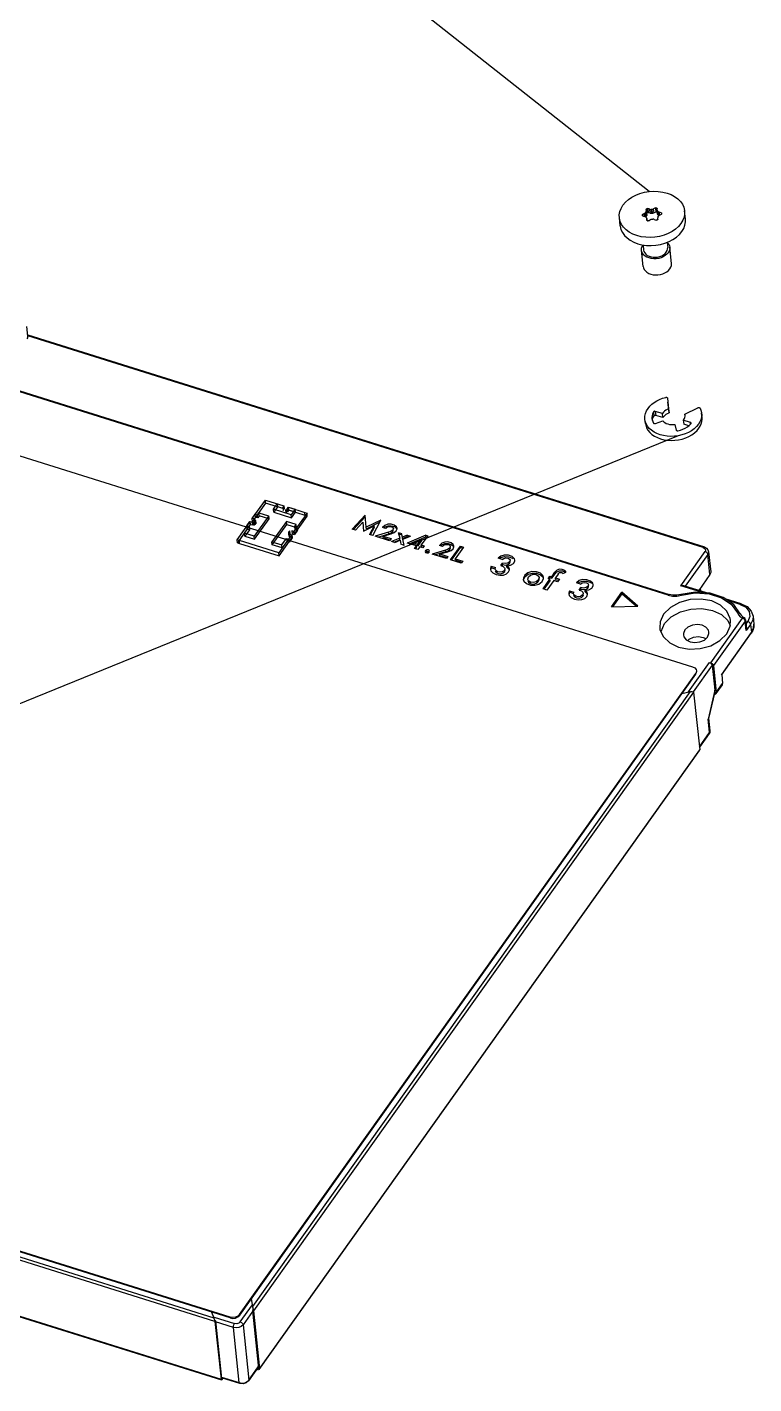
# Model space of a CAD drawing. Header units: millimetres. Extents: x 0 to 594, y 0 to 420.
# Drawn here: x 504.3 to 529.77, y 180.39 to 227.95 of the extents above; entities that cross this region are included whole.
import ezdxf

# ---------------------------------------------------------------- set-up
doc = ezdxf.new("R2010")
doc.units = ezdxf.units.MM
doc.header["$LTSCALE"] = 32.67
doc.layers.get('0').update_dxf_attribs({"linetype": 'CONTINUOUS'})
doc.layers.add('8_QUILTS', color=7, linetype='CONTINUOUS')
doc.styles.get("Standard").update_dxf_attribs({"font": 'txt', "width": 0.8})
doc.dimstyles.get("Standard").update_dxf_attribs({"dimtxt": 2.5, "dimasz": 3, "dimexe": 1.5, "dimexo": 1.2, "dimtad": 1, "dimdsep": 46, "dimtxsty": 'STANDARD', "dimblk": '_FILLED', "dimblk1": '_FILLED', "dimblk2": '_FILLED', "dimcen": 0.09, "dimazin": 2, "dimtol": 1, "dimtp": 0.01, "dimtm": 0.01, "dimtfac": 1, "dimtofl": 0, "dimtmove": 0, "dimatfit": 3, "dimldrblk": '_FILLED', "dimfxl": 1, "dimtolj": 1, "dimarcsym": 0})

# ---------------------------------------------------------------- blocks, each defined once
blk = doc.blocks.new('_FILLED')
at = {"color": 0, "linetype": 'BYBLOCK'}
blk.add_solid([(0, 0), (-1, 0.167), (-1, -0.167)], dxfattribs=at)

msp = doc.modelspace()

# ---------------------------------------------------------------- linework, layer by layer
at = {"color": 7, "linetype": 'CONTINUOUS'}
for p, q in [((422.472, 238.507), (527.627, 205.526)), ((525.087, 220.987), (525.058, 221.271)), ((525.861, 221.355), (525.861, 221.355)), ((525.936, 221.418), (525.871, 221.386)), ((525.874, 221.341), (525.942, 221.32)), ((525.989, 221.309), (525.98, 221.297)), ((525.998, 221.564), (526.001, 221.51)), ((526.013, 221.422), (526.016, 221.368)), ((526.024, 221.179), (526.018, 221.243)), ((526.018, 221.24), (526.018, 221.243)), ((526.018, 221.24), (526.021, 221.186)), ((526.021, 221.186), (526.021, 221.186)), ((526.034, 221.172), (526.027, 221.176)), ((526.12, 221.569), (526.051, 221.591)), ((526.135, 221.427), (526.066, 221.449)), ((526.077, 221.169), (526.142, 221.201)), ((526.325, 221.614), (526.26, 221.581)), ((526.34, 221.472), (526.275, 221.439)), ((526.283, 221.213), (526.351, 221.192)), ((526.381, 221.596), (526.381, 221.596)), ((526.385, 221.542), (526.381, 221.596)), ((526.385, 221.542), (526.385, 221.54)), ((526.4, 221.398), (526.385, 221.54)), ((526.405, 221.218), (526.401, 221.273)), ((526.438, 221.343), (526.434, 221.346)), ((526.528, 221.441), (526.46, 221.462)), ((526.466, 221.364), (526.531, 221.396)), ((526.542, 221.427), (526.542, 221.427)), ((526.542, 221.42), (526.542, 221.427)), ((526.543, 221.412), (526.542, 221.42)), ((527.375, 221.228), (527.345, 221.512)), ((525.887, 220.32), (525.906, 220.14)), ((526.732, 220.409), (526.751, 220.229)), ((526.885, 219.669), (526.826, 220.237)), ((525.891, 219.565), (525.831, 220.132)), ((504.326, 217.116), (504.29, 217.453)), ((504.32, 217.169), (528.036, 209.73)), ((511.41, 182.729), (406.255, 215.71)), ((511.413, 182.701), (406.258, 215.681)), ((502.988, 215.533), (526.804, 208.063)), ((526.747, 214.946), (526.762, 214.804)), ((526.747, 214.946), (526.747, 214.946)), ((526.747, 214.946), (526.783, 214.569)), ((526.762, 214.804), (526.762, 214.804)), ((526.798, 214.427), (526.762, 214.804)), ((526.783, 214.569), (526.798, 214.427)), ((527.353, 214.39), (527.813, 214.611)), ((525.968, 214.064), (525.953, 214.206)), ((526.201, 214.232), (526.207, 214.197)), ((526.567, 214.406), (526.318, 214.484)), ((526.324, 214.057), (526.581, 214.155)), ((526.582, 214.264), (526.333, 214.342)), ((526.582, 214.264), (526.567, 214.406)), ((527.548, 214.098), (527.299, 214.176)), ((527.299, 214.176), (527.314, 214.034)), ((527.36, 214.354), (527.353, 214.39)), ((527.36, 214.321), (527.353, 214.39)), ((527.36, 214.312), (527.36, 214.354)), ((527.957, 214.273), (527.942, 214.415)), ((527, 214.024), (527.048, 213.83)), ((527.491, 213.979), (527.314, 214.034)), ((516.146, 210.839), (515.693, 210.358)), ((515.736, 210.344), (516.152, 210.786)), ((516.184, 210.425), (516.146, 210.839)), ((515.808, 210.322), (515.693, 210.358)), ((515.808, 210.322), (516.064, 210.603)), ((516.064, 210.603), (516.088, 210.289)), ((516.088, 210.289), (516.468, 210.476)), ((516.691, 210.669), (516.184, 210.425)), ((516.189, 210.371), (516.184, 210.425)), ((516.189, 210.371), (516.654, 210.595)), ((516.468, 210.476), (516.304, 210.166)), ((516.34, 210.172), (516.474, 210.423)), ((516.419, 210.13), (516.691, 210.669)), ((516.474, 210.423), (516.468, 210.476)), ((516.971, 210.246), (516.497, 210.106)), ((516.867, 210.373), (516.756, 210.408)), ((516.95, 210.474), (517.064, 210.475)), ((517.062, 210.224), (517.123, 210.268)), ((517.123, 210.268), (517.142, 210.32)), ((517.265, 210.365), (517.264, 210.379)), ((517.309, 210.241), (517.427, 210.204)), ((517.309, 210.241), (517.357, 210.037)), ((516.419, 210.13), (516.304, 210.166)), ((517.003, 209.947), (516.497, 210.106)), ((516.587, 210.077), (516.977, 210.193)), ((516.77, 210.113), (517.054, 210.19)), ((516.77, 210.113), (517.057, 210.023)), ((516.776, 210.06), (516.77, 210.113)), ((516.776, 210.06), (517.015, 209.985)), ((516.977, 210.193), (517.062, 210.224)), ((517.057, 210.023), (517.003, 209.947)), ((517.357, 210.037), (517.073, 209.925)), ((517.191, 209.888), (517.073, 209.925)), ((517.151, 209.9), (517.362, 209.984)), ((517.191, 209.888), (517.373, 209.965)), ((517.315, 210.188), (517.432, 210.151)), ((517.362, 209.984), (517.357, 210.037)), ((517.373, 209.965), (517.399, 209.823)), ((517.514, 209.787), (517.399, 209.823)), ((517.451, 210.075), (517.427, 210.204)), ((517.45, 210.054), (517.456, 210.022)), ((517.616, 210.145), (517.451, 210.075)), ((517.456, 210.022), (517.451, 210.075)), ((517.456, 210.022), (517.622, 210.092)), ((517.465, 210.003), (517.731, 210.109)), ((517.468, 209.975), (517.465, 210.003)), ((517.514, 209.787), (517.465, 210.003)), ((517.616, 210.145), (517.731, 210.109)), ((517.622, 210.092), (517.616, 210.145)), ((518.273, 210.143), (517.62, 209.867)), ((517.946, 209.765), (517.62, 209.867)), ((517.622, 210.092), (517.659, 210.08)), ((517.695, 209.844), (518.279, 210.089)), ((517.829, 209.88), (518.128, 210.009)), ((517.829, 209.88), (517.999, 209.827)), ((517.835, 209.827), (517.829, 209.88)), ((517.835, 209.827), (518.005, 209.774)), ((517.88, 209.672), (517.946, 209.765)), ((517.952, 209.712), (517.946, 209.765)), ((517.999, 209.827), (518.128, 210.009)), ((518.005, 209.774), (517.999, 209.827)), ((518.005, 209.774), (518.134, 209.956)), ((518.34, 210.122), (518.111, 209.8)), ((518.111, 209.8), (518.216, 209.767)), ((518.117, 209.746), (518.111, 209.8)), ((518.134, 209.956), (518.128, 210.009)), ((518.216, 209.767), (518.165, 209.696)), ((518.273, 210.143), (518.34, 210.122)), ((518.279, 210.089), (518.273, 210.143)), ((518.279, 210.089), (518.311, 210.079)), ((518.86, 209.748), (518.749, 209.783)), ((518.943, 209.848), (519.058, 209.85)), ((519.14, 209.277), (519.486, 209.762)), ((519.486, 209.762), (519.598, 209.727)), ((519.492, 209.709), (519.486, 209.762)), ((517.995, 209.636), (517.88, 209.672)), ((517.916, 209.661), (517.952, 209.712)), ((518.061, 209.729), (517.995, 209.636)), ((518.165, 209.696), (518.061, 209.729)), ((518.117, 209.746), (518.175, 209.728)), ((518.271, 209.549), (518.31, 209.571)), ((518.965, 209.621), (518.491, 209.48)), ((518.997, 209.322), (518.491, 209.48)), ((518.58, 209.452), (518.97, 209.568)), ((518.763, 209.488), (519.047, 209.565)), ((518.763, 209.488), (519.051, 209.398)), ((518.769, 209.435), (518.763, 209.488)), ((518.769, 209.435), (519.008, 209.36)), ((518.97, 209.568), (519.055, 209.599)), ((519.051, 209.398), (518.997, 209.322)), ((519.055, 209.599), (519.116, 209.643)), ((519.116, 209.643), (519.136, 209.695)), ((519.176, 209.265), (519.492, 209.709)), ((519.258, 209.74), (519.258, 209.754)), ((519.598, 209.727), (519.305, 209.315)), ((519.305, 209.315), (519.568, 209.232)), ((519.31, 209.262), (519.305, 209.315)), ((519.492, 209.709), (519.568, 209.685)), ((520.953, 209.29), (520.813, 209.334)), ((521.031, 209.395), (521.178, 209.388)), ((521.178, 209.388), (521.308, 209.34)), ((521.308, 209.34), (521.333, 209.314)), ((528.186, 209.564), (528.259, 208.863)), ((519.516, 209.159), (519.14, 209.277)), ((519.31, 209.262), (519.527, 209.194)), ((519.568, 209.232), (519.516, 209.159)), ((520.536, 208.944), (520.552, 208.891)), ((520.549, 208.939), (520.574, 209.002)), ((520.552, 208.891), (520.618, 208.818)), ((520.568, 209.055), (520.718, 209.008)), ((520.568, 209.055), (520.574, 209.002)), ((520.574, 209.002), (520.704, 208.961)), ((520.701, 208.949), (520.718, 209.008)), ((520.706, 208.896), (520.739, 208.84)), ((520.739, 208.84), (520.815, 208.802)), ((520.907, 209.081), (520.965, 209.164)), ((520.935, 209.061), (520.971, 209.11)), ((521.058, 209.148), (520.965, 209.164)), ((520.971, 209.11), (520.965, 209.164)), ((520.971, 209.11), (521.066, 209.095)), ((521.035, 209.002), (521.045, 208.97)), ((521.066, 209.095), (521.151, 209.111)), ((521.18, 209.007), (521.109, 209.074)), ((521.115, 209.02), (521.109, 209.074)), ((521.151, 209.111), (521.209, 209.151)), ((521.201, 208.951), (521.18, 209.007)), ((521.209, 209.151), (521.234, 209.202)), ((521.234, 209.202), (521.234, 209.215)), ((521.855, 208.827), (521.744, 208.742)), ((521.994, 208.867), (521.855, 208.827)), ((521.86, 208.774), (521.997, 208.814)), ((522.685, 208.685), (522.797, 208.843)), ((523.075, 208.794), (523.194, 208.852)), ((523.15, 208.856), (523.166, 208.838)), ((521.692, 208.631), (521.691, 208.589)), ((521.691, 208.589), (521.71, 208.528)), ((521.744, 208.742), (521.692, 208.631)), ((521.71, 208.528), (521.797, 208.444)), ((521.748, 208.686), (521.86, 208.774)), ((521.844, 208.603), (521.873, 208.683)), ((521.845, 208.595), (521.844, 208.603)), ((521.85, 208.541), (521.871, 208.491)), ((521.907, 208.435), (521.938, 208.479)), ((522.012, 208.428), (522.1, 208.436)), ((522.14, 208.506), (522.045, 208.481)), ((522.227, 208.525), (522.25, 208.594)), ((522.239, 208.428), (522.348, 208.515)), ((522.244, 208.657), (522.244, 208.647)), ((522.25, 208.594), (522.249, 208.604)), ((522.398, 208.664), (522.377, 208.726)), ((522.382, 208.26), (522.622, 208.597)), ((522.418, 208.249), (522.628, 208.544)), ((522.756, 208.555), (522.516, 208.218)), ((522.559, 208.617), (522.621, 208.705)), ((522.622, 208.597), (522.559, 208.617)), ((522.6, 208.614), (522.627, 208.652)), ((522.621, 208.705), (522.685, 208.685)), ((522.627, 208.652), (522.621, 208.705)), ((522.628, 208.544), (522.622, 208.597)), ((522.627, 208.652), (522.69, 208.632)), ((522.69, 208.632), (522.685, 208.685)), ((522.69, 208.632), (522.802, 208.789)), ((522.892, 208.513), (522.756, 208.555)), ((522.917, 208.781), (522.818, 208.643)), ((522.818, 208.643), (522.955, 208.601)), ((522.824, 208.59), (522.818, 208.643)), ((522.824, 208.59), (522.908, 208.564)), ((522.955, 208.601), (522.892, 208.513)), ((523.698, 208.429), (523.557, 208.473)), ((523.776, 208.534), (523.922, 208.527)), ((523.922, 208.527), (524.052, 208.479)), ((523.954, 208.29), (523.979, 208.341)), ((523.979, 208.341), (523.979, 208.354)), ((524.052, 208.479), (524.078, 208.453)), ((528.116, 208.121), (527.314, 208.373)), ((528.233, 208.759), (527.841, 208.207)), ((522.516, 208.218), (522.382, 208.26)), ((523.281, 208.083), (523.297, 208.03)), ((523.294, 208.078), (523.319, 208.141)), ((523.297, 208.03), (523.363, 207.957)), ((523.313, 208.194), (523.463, 208.147)), ((523.313, 208.194), (523.319, 208.141)), ((523.319, 208.141), (523.449, 208.1)), ((523.446, 208.089), (523.463, 208.147)), ((523.451, 208.036), (523.484, 207.979)), ((523.484, 207.979), (523.56, 207.941)), ((523.651, 208.22), (523.71, 208.303)), ((523.68, 208.2), (523.716, 208.249)), ((523.803, 208.288), (523.71, 208.303)), ((523.716, 208.249), (523.71, 208.303)), ((523.716, 208.249), (523.811, 208.234)), ((523.779, 208.141), (523.79, 208.11)), ((523.811, 208.234), (523.896, 208.25)), ((523.925, 208.146), (523.854, 208.213)), ((523.859, 208.16), (523.854, 208.213)), ((523.896, 208.25), (523.954, 208.29)), ((523.946, 208.09), (523.925, 208.146)), ((524.783, 207.635), (525.145, 208.145)), ((524.827, 207.636), (525.151, 208.091)), ((525.707, 207.657), (525.145, 208.145)), ((525.151, 208.091), (525.145, 208.145)), ((525.151, 208.091), (525.653, 207.656)), ((527.893, 208.281), (527.903, 208.188)), ((529.326, 207.742), (528.772, 207.915)), ((524.783, 207.635), (525.707, 207.657)), ((526.519, 206.771), (526.644, 207.041)), ((528.258, 205.67), (529.374, 207.233)), ((528.861, 207.151), (528.946, 206.972)), ((529.431, 207.249), (529.431, 207.249)), ((529.481, 207.172), (529.512, 206.876)), ((529.742, 207.304), (529.772, 207.02)), ((526.518, 206.752), (526.519, 206.771)), ((527.455, 206.448), (527.507, 206.496)), ((528, 206.561), (528.089, 206.516)), ((528.637, 205.233), (529.682, 206.703)), ((528.217, 205.682), (528.258, 205.67)), ((528.313, 205.584), (528.405, 204.715)), ((528.357, 205.57), (528.456, 204.633)), ((511.747, 182.822), (527.733, 205.295)), ((511.75, 182.793), (527.736, 205.267)), ((527.76, 205.363), (527.733, 205.295)), ((527.761, 205.391), (527.76, 205.363)), ((527.761, 205.39), (527.764, 205.362)), ((528.644, 205.263), (528.677, 204.944)), ((527.252, 204.587), (527.548, 204.668)), ((527.637, 204.655), (527.662, 204.641)), ((527.662, 204.641), (527.875, 202.618)), ((528.402, 204.651), (528.186, 203.721)), ((528.402, 204.651), (528.406, 204.678)), ((528.406, 204.678), (528.405, 204.715)), ((528.446, 204.588), (528.667, 204.899)), ((528.446, 204.588), (528.456, 204.633)), ((528.667, 204.899), (528.677, 204.944)), ((528.186, 203.721), (528.168, 203.694)), ((528.187, 203.733), (528.234, 203.283)), ((528.211, 203.195), (527.865, 202.709)), ((512.436, 180.898), (527.869, 202.594)), ((527.87, 202.594), (527.875, 202.618)), ((501.823, 183.44), (511.109, 180.527)), ((512.207, 183.101), (512.164, 183.376)), ((510.763, 182.904), (510.847, 182.704)), ((510.847, 182.704), (510.847, 182.703)), ((510.853, 182.674), (510.847, 182.703)), ((511.505, 182.715), (511.41, 182.729)), ((511.6, 182.727), (511.505, 182.715)), ((511.685, 182.764), (511.6, 182.727)), ((511.747, 182.822), (511.685, 182.764)), ((512.228, 182.945), (512.193, 182.956)), ((512.193, 182.956), (512.406, 180.933)), ((512.225, 183.057), (512.207, 183.101)), ((512.21, 183.073), (512.207, 183.101)), ((512.228, 182.945), (512.441, 180.922)), ((510.863, 182.617), (510.883, 182.574)), ((510.902, 182.6), (510.883, 182.574)), ((510.883, 182.574), (511.096, 180.552)), ((510.902, 182.6), (511.115, 180.578)), ((512.402, 180.971), (512.063, 180.495)), ((512.359, 180.893), (512.377, 180.888)), ((512.374, 180.916), (512.391, 180.914)), ((512.413, 180.884), (512.377, 180.888)), ((512.391, 180.914), (512.403, 180.921)), ((512.403, 180.921), (512.406, 180.933)), ((512.436, 180.898), (512.413, 180.884)), ((512.441, 180.922), (512.436, 180.898)), ((511.105, 180.53), (511.096, 180.552)), ((511.109, 180.527), (511.105, 180.53)), ((511.12, 180.529), (511.109, 180.527)), ((511.75, 180.402), (511.112, 180.602)), ((511.139, 180.547), (511.12, 180.529)), ((511.121, 180.565), (511.126, 180.566)), ((511.126, 180.566), (511.136, 180.575)), ((511.145, 180.588), (511.136, 180.575)), ((511.148, 180.56), (511.139, 180.547)), ((511.866, 180.39), (511.75, 180.402))]:
    msp.add_line(p, q, dxfattribs=at)
at = {"color": 9, "linetype": 'CONTINUOUS'}
for p, q in [((525.86, 221.37), (525.862, 221.352)), ((525.871, 221.386), (525.876, 221.341)), ((525.947, 221.318), (525.936, 221.418)), ((525.989, 221.309), (525.974, 221.451)), ((526.002, 221.328), (525.987, 221.47)), ((525.998, 221.564), (526.013, 221.422)), ((526.016, 221.368), (526.001, 221.51)), ((526.009, 221.58), (526.024, 221.438)), ((526.021, 221.186), (526.021, 221.186)), ((526.027, 221.589), (526.042, 221.447)), ((526.051, 221.591), (526.066, 221.449)), ((526.135, 221.427), (526.12, 221.569)), ((526.191, 221.423), (526.176, 221.564)), ((526.22, 221.425), (526.205, 221.567)), ((526.275, 221.439), (526.26, 221.581)), ((526.325, 221.614), (526.34, 221.472)), ((526.349, 221.616), (526.364, 221.474)), ((526.369, 221.61), (526.384, 221.468)), ((526.418, 221.363), (526.403, 221.505)), ((526.434, 221.346), (526.419, 221.488)), ((526.47, 221.366), (526.46, 221.462)), ((526.528, 221.441), (526.533, 221.398)), ((527.999, 209.706), (504.323, 217.131)), ((526.767, 208.038), (502.95, 215.508)), ((526.762, 214.804), (526.762, 214.804)), ((526.249, 214.462), (526.264, 214.32)), ((526.318, 214.484), (526.333, 214.342)), ((527.555, 214.037), (527.548, 214.098)), ((516.977, 210.193), (516.971, 210.246)), ((518.31, 209.571), (518.304, 209.624)), ((518.97, 209.568), (518.965, 209.621)), ((527.21, 208.369), (528.062, 209.567)), ((528.158, 209.468), (527.367, 208.356)), ((528.079, 209.622), (528.062, 209.567)), ((528.107, 209.544), (528.062, 209.567)), ((528.233, 208.759), (528.158, 209.468)), ((521.86, 208.774), (521.855, 208.827)), ((522.802, 208.789), (522.797, 208.843)), ((527.971, 208.13), (527.21, 208.369)), ((526.767, 208.038), (526.916, 208.008)), ((526.916, 208.008), (527.074, 208.008)), ((527.074, 208.008), (527.231, 208.037)), ((527.864, 208.2), (527.86, 208.235)), ((529.288, 207.717), (528.869, 207.849)), ((529.288, 207.717), (529.487, 207.615)), ((529.487, 207.615), (529.607, 207.466)), ((529.607, 207.466), (529.635, 207.292)), ((529.47, 207.134), (528.357, 205.57)), ((529.297, 207.286), (529.374, 207.233)), ((529.419, 207.209), (529.374, 207.233)), ((529.505, 206.8), (529.47, 207.134)), ((529.497, 207.022), (529.564, 207.116)), ((529.66, 207.017), (529.505, 206.8)), ((529.635, 207.292), (529.564, 207.116)), ((529.734, 207.177), (529.66, 207.017)), ((529.66, 207.017), (529.689, 206.733)), ((529.742, 207.304), (529.734, 207.177)), ((528.644, 205.263), (529.689, 206.733)), ((529.682, 206.703), (529.689, 206.733)), ((527.483, 204.65), (528.217, 205.682)), ((528.313, 205.584), (527.649, 204.65)), ((527.736, 205.267), (527.733, 205.295)), ((512.207, 183.101), (527.548, 204.668)), ((527.662, 204.641), (512.228, 182.945)), ((528.405, 204.715), (528.168, 203.694)), ((528.456, 204.633), (528.677, 204.944)), ((528.218, 203.225), (528.168, 203.694)), ((527.864, 202.727), (528.218, 203.225)), ((528.211, 203.195), (528.218, 203.225)), ((528.218, 203.225), (528.234, 203.283)), ((512.441, 180.922), (527.875, 202.618)), ((501.628, 185.595), (510.847, 182.704)), ((510.883, 182.574), (501.597, 185.487)), ((501.81, 183.464), (511.096, 180.552)), ((511.77, 182.561), (512.196, 183.16)), ((510.855, 182.729), (511.568, 182.506)), ((511.413, 182.701), (511.41, 182.729)), ((511.747, 182.822), (511.75, 182.793)), ((512.196, 182.926), (511.866, 182.463)), ((511.53, 182.37), (510.905, 182.566)), ((511.734, 180.433), (511.53, 182.37)), ((511.866, 182.463), (512.07, 180.525)), ((512.07, 180.525), (512.4, 180.989)), ((512.374, 180.916), (512.393, 180.943)), ((511.109, 180.628), (511.734, 180.433)), ((511.116, 180.582), (511.136, 180.575)), ((511.148, 180.56), (511.145, 180.588)), ((511.734, 180.433), (511.827, 180.418)), ((511.827, 180.418), (511.924, 180.431)), ((511.924, 180.431), (512.009, 180.468)), ((512.009, 180.468), (512.07, 180.525)), ((512.07, 180.525), (512.063, 180.495))]:
    msp.add_line(p, q, dxfattribs=at)
at = {"color": 7, "linetype": 'CONTINUOUS'}
for points in [[(525.184, 221.71), (525.27, 221.813), (525.375, 221.907), (525.496, 221.991), (525.632, 222.062), (525.779, 222.12), (525.936, 222.163), (526.097, 222.19), (526.26, 222.201), (526.423, 222.196), (526.581, 222.174), (526.731, 222.136), (526.87, 222.083), (526.996, 222.016), (527.105, 221.936), (527.196, 221.846), (527.267, 221.746), (527.317, 221.638), (527.343, 221.526), (527.345, 221.512)], [(525.058, 221.271), (525.056, 221.371), (525.076, 221.487), (525.119, 221.601), (525.184, 221.71)], [(527.218, 221.072), (527.132, 220.969), (527.028, 220.875), (526.906, 220.791), (526.77, 220.72), (526.623, 220.662), (526.467, 220.619), (526.305, 220.592), (526.142, 220.581), (525.98, 220.587), (525.822, 220.608), (525.672, 220.646), (525.532, 220.699), (525.406, 220.766), (525.297, 220.846), (525.206, 220.937), (525.135, 221.037), (525.086, 221.144), (525.059, 221.256), (525.058, 221.271)], [(525.86, 221.37), (525.861, 221.376), (525.865, 221.381), (525.871, 221.386)], [(525.86, 221.37), (525.86, 221.362), (525.861, 221.355)], [(525.874, 221.341), (525.867, 221.344), (525.863, 221.349), (525.861, 221.355)], [(525.936, 221.418), (525.952, 221.428), (525.964, 221.439), (525.974, 221.451)], [(525.983, 221.294), (525.972, 221.304), (525.959, 221.313), (525.942, 221.32)], [(525.987, 221.47), (525.98, 221.46), (525.974, 221.451)], [(525.983, 221.294), (525.991, 221.286), (525.999, 221.278)], [(525.987, 221.47), (525.995, 221.482), (526, 221.496), (526.001, 221.51)], [(526.002, 221.328), (525.995, 221.318), (525.989, 221.309)], [(525.998, 221.564), (525.999, 221.57), (526.003, 221.575), (526.009, 221.58)], [(526.018, 221.243), (526.015, 221.254), (526.009, 221.266), (525.999, 221.278)], [(526.016, 221.368), (526.015, 221.354), (526.01, 221.34), (526.002, 221.328)], [(526.027, 221.589), (526.018, 221.584), (526.009, 221.58)], [(526.024, 221.438), (526.018, 221.433), (526.014, 221.428), (526.013, 221.422)], [(526.027, 221.176), (526.023, 221.181), (526.021, 221.186)], [(526.042, 221.447), (526.033, 221.442), (526.024, 221.438)], [(526.027, 221.589), (526.035, 221.591), (526.043, 221.592), (526.051, 221.591)], [(526.034, 221.172), (526.043, 221.169), (526.053, 221.166)], [(526.066, 221.449), (526.058, 221.45), (526.05, 221.449), (526.042, 221.447)], [(526.12, 221.569), (526.138, 221.565), (526.157, 221.563), (526.176, 221.564)], [(526.191, 221.423), (526.172, 221.421), (526.153, 221.423), (526.135, 221.427)], [(526.198, 221.215), (526.178, 221.213), (526.16, 221.208), (526.142, 221.201)], [(526.205, 221.567), (526.19, 221.566), (526.176, 221.564)], [(526.22, 221.425), (526.205, 221.424), (526.191, 221.423)], [(526.198, 221.215), (526.212, 221.216), (526.226, 221.218)], [(526.205, 221.567), (526.224, 221.569), (526.243, 221.574), (526.26, 221.581)], [(526.275, 221.439), (526.258, 221.432), (526.239, 221.427), (526.22, 221.425)], [(526.283, 221.213), (526.265, 221.217), (526.246, 221.219), (526.226, 221.218)], [(526.325, 221.614), (526.333, 221.616), (526.341, 221.617), (526.349, 221.616)], [(526.364, 221.474), (526.356, 221.475), (526.348, 221.474), (526.34, 221.472)], [(526.369, 221.61), (526.359, 221.613), (526.349, 221.616)], [(526.375, 221.193), (526.367, 221.191), (526.359, 221.19), (526.351, 221.192)], [(526.384, 221.468), (526.374, 221.471), (526.364, 221.474)], [(526.369, 221.61), (526.375, 221.606), (526.379, 221.602), (526.381, 221.596)], [(526.375, 221.193), (526.385, 221.198), (526.394, 221.203)], [(526.393, 221.461), (526.39, 221.464), (526.384, 221.468)], [(526.385, 221.54), (526.387, 221.528), (526.394, 221.516), (526.403, 221.505)], [(526.405, 221.218), (526.404, 221.213), (526.4, 221.207), (526.394, 221.203)], [(526.418, 221.363), (526.409, 221.374), (526.402, 221.386), (526.4, 221.398)], [(526.415, 221.312), (526.407, 221.3), (526.402, 221.286), (526.401, 221.273)], [(526.419, 221.488), (526.411, 221.497), (526.403, 221.505)], [(526.415, 221.312), (526.422, 221.322), (526.429, 221.331)], [(526.434, 221.346), (526.426, 221.355), (526.418, 221.363)], [(526.419, 221.488), (526.43, 221.478), (526.444, 221.469), (526.46, 221.462)], [(526.466, 221.364), (526.451, 221.355), (526.438, 221.344), (526.429, 221.331)], [(526.528, 221.441), (526.535, 221.438), (526.54, 221.433), (526.542, 221.427)], [(526.543, 221.412), (526.541, 221.406), (526.537, 221.401), (526.531, 221.396)], [(527.345, 221.512), (527.346, 221.411), (527.326, 221.296), (527.283, 221.182), (527.218, 221.072)], [(527.248, 220.788), (527.313, 220.897), (527.356, 221.011), (527.376, 221.127), (527.375, 221.228)], [(525.087, 220.987), (525.089, 220.973), (525.115, 220.861), (525.165, 220.753), (525.235, 220.653), (525.326, 220.562), (525.436, 220.483), (525.562, 220.416), (525.701, 220.362), (525.851, 220.325), (526.009, 220.303), (526.171, 220.297), (526.335, 220.308), (526.496, 220.335), (526.652, 220.378), (526.799, 220.436), (526.935, 220.507), (527.057, 220.591), (527.162, 220.685), (527.248, 220.788)], [(526.077, 221.169), (526.07, 221.166), (526.061, 221.165), (526.053, 221.166)], [(525.831, 220.132), (525.83, 220.142), (525.834, 220.204), (525.853, 220.265), (525.884, 220.32)], [(526.704, 220.067), (526.734, 220.119), (526.749, 220.174), (526.751, 220.229)], [(526.733, 220.41), (526.749, 220.396), (526.789, 220.344), (526.815, 220.287), (526.826, 220.237)], [(526.826, 220.237), (526.826, 220.227), (526.823, 220.166), (526.804, 220.105), (526.77, 220.046)], [(526.77, 220.046), (526.724, 219.992), (526.665, 219.944), (526.596, 219.903), (526.519, 219.87), (526.436, 219.847), (526.349, 219.835), (526.262, 219.833), (526.177, 219.842), (526.097, 219.861), (526.024, 219.89), (525.961, 219.928), (525.908, 219.973), (525.868, 220.026), (525.842, 220.082), (525.831, 220.132)], [(525.906, 220.14), (525.918, 220.087), (525.945, 220.036), (525.986, 219.991), (526.037, 219.952), (526.099, 219.921), (526.168, 219.9), (526.243, 219.888), (526.32, 219.886), (526.398, 219.894), (526.474, 219.912), (526.544, 219.939), (526.608, 219.975), (526.662, 220.018), (526.704, 220.067)], [(525.891, 219.565), (525.901, 219.515), (525.927, 219.458), (525.968, 219.406), (526.021, 219.36), (526.085, 219.322), (526.158, 219.293), (526.238, 219.274), (526.323, 219.265), (526.409, 219.267), (526.496, 219.28), (526.578, 219.302), (526.655, 219.335), (526.724, 219.375), (526.783, 219.424), (526.83, 219.478)], [(526.83, 219.478), (526.864, 219.537), (526.882, 219.597), (526.886, 219.659), (526.885, 219.669)], [(504.3, 217.023), (504.319, 217.058), (504.326, 217.095), (504.326, 217.116)], [(525.953, 214.206), (525.951, 214.226), (525.954, 214.318), (525.974, 214.41), (526.01, 214.501), (526.063, 214.588)], [(526.063, 214.588), (526.123, 214.662), (526.195, 214.731), (526.277, 214.795), (526.368, 214.851), (526.467, 214.901), (526.573, 214.942), (526.684, 214.974)], [(526.783, 214.569), (526.733, 214.548), (526.686, 214.523), (526.645, 214.494), (526.61, 214.461), (526.58, 214.426)], [(526.684, 214.974), (526.697, 214.976), (526.709, 214.976), (526.721, 214.973), (526.731, 214.969), (526.739, 214.962), (526.745, 214.955), (526.747, 214.946)], [(527.813, 214.611), (527.825, 214.616), (527.837, 214.618), (527.85, 214.618), (527.862, 214.615), (527.872, 214.611), (527.88, 214.605), (527.886, 214.597)], [(527.886, 214.597), (527.919, 214.52), (527.939, 214.439), (527.942, 214.415)], [(527.832, 214.033), (527.764, 213.951), (527.682, 213.875), (527.588, 213.806), (527.483, 213.747), (527.368, 213.696), (527.247, 213.656), (527.12, 213.628), (526.991, 213.611), (526.86, 213.606), (526.731, 213.613), (526.606, 213.632), (526.486, 213.663), (526.375, 213.705), (526.273, 213.757), (526.183, 213.819), (526.106, 213.888), (526.043, 213.965), (525.996, 214.048), (525.965, 214.136), (525.953, 214.206)], [(525.968, 214.064), (525.98, 213.994), (526.011, 213.907), (526.058, 213.824), (526.121, 213.747), (526.198, 213.676), (526.288, 213.615), (526.39, 213.563), (526.502, 213.521), (526.621, 213.49), (526.746, 213.471), (526.875, 213.464), (527.005, 213.469), (527.135, 213.486), (527.261, 213.514), (527.383, 213.554), (527.497, 213.604), (527.602, 213.664), (527.697, 213.733), (527.779, 213.809), (527.847, 213.891)], [(526.249, 214.462), (526.221, 214.397), (526.204, 214.33), (526.199, 214.263), (526.201, 214.232)], [(526.207, 214.197), (526.226, 214.133), (526.257, 214.071)], [(526.217, 214.162), (526.219, 214.188), (526.236, 214.255), (526.264, 214.32)], [(526.318, 214.484), (526.305, 214.487), (526.291, 214.486), (526.278, 214.484), (526.265, 214.478), (526.256, 214.471), (526.249, 214.462)], [(526.257, 214.071), (526.263, 214.064), (526.273, 214.057), (526.285, 214.054), (526.298, 214.052), (526.311, 214.053), (526.324, 214.057)], [(526.264, 214.32), (526.27, 214.329), (526.28, 214.336), (526.293, 214.342), (526.306, 214.344), (526.32, 214.345), (526.333, 214.342)], [(526.58, 214.426), (526.576, 214.419), (526.571, 214.413), (526.567, 214.406)], [(526.581, 214.155), (526.614, 214.12), (526.655, 214.088), (526.703, 214.062), (526.756, 214.042), (526.814, 214.027), (526.874, 214.02), (526.937, 214.019), (527, 214.024)], [(526.582, 214.264), (526.586, 214.271), (526.591, 214.277), (526.595, 214.284)], [(526.595, 214.284), (526.624, 214.319), (526.66, 214.352), (526.701, 214.381), (526.747, 214.406), (526.798, 214.427)], [(527.299, 214.176), (527.305, 214.183), (527.309, 214.189), (527.314, 214.195)], [(527.314, 214.195), (527.337, 214.233), (527.352, 214.272), (527.36, 214.312)], [(527.442, 213.942), (527.509, 213.992), (527.567, 214.048)], [(527.575, 214.071), (527.574, 214.077), (527.568, 214.086), (527.56, 214.093), (527.548, 214.098)], [(527.567, 214.048), (527.573, 214.058), (527.575, 214.067), (527.575, 214.071)], [(527.942, 214.415), (527.944, 214.357), (527.936, 214.274), (527.915, 214.192), (527.88, 214.111), (527.832, 214.033)], [(527.847, 213.891), (527.894, 213.969), (527.93, 214.05), (527.951, 214.132), (527.959, 214.215), (527.957, 214.273)], [(527.048, 213.83), (527.052, 213.821), (527.059, 213.813), (527.069, 213.808), (527.081, 213.804), (527.094, 213.803), (527.108, 213.804)], [(527.108, 213.804), (527.199, 213.828), (527.286, 213.859), (527.367, 213.897), (527.442, 213.942)], [(517.167, 210.496), (517.057, 210.529), (516.942, 210.526), (516.837, 210.485), (516.756, 210.408)], [(516.802, 210.393), (516.843, 210.432), (516.95, 210.474)], [(516.867, 210.373), (516.913, 210.42), (516.974, 210.446), (517.041, 210.447), (517.101, 210.425), (517.134, 210.386), (517.137, 210.373)], [(517.137, 210.373), (517.131, 210.343), (517.098, 210.303), (517.043, 210.271), (516.971, 210.246)], [(517.054, 210.19), (517.165, 210.232), (517.238, 210.293), (517.265, 210.365)], [(517.064, 210.475), (517.173, 210.443), (517.247, 210.383)], [(517.264, 210.379), (517.241, 210.437), (517.167, 210.496)], [(519.16, 209.871), (519.051, 209.904), (518.936, 209.901), (518.831, 209.86), (518.749, 209.783)], [(518.796, 209.768), (518.837, 209.807), (518.943, 209.848)], [(518.86, 209.748), (518.906, 209.794), (518.967, 209.821), (519.035, 209.822), (519.094, 209.8), (519.128, 209.761), (519.13, 209.748)], [(519.058, 209.85), (519.167, 209.817), (519.241, 209.758)], [(519.258, 209.754), (519.235, 209.812), (519.16, 209.871)], [(518.304, 209.624), (518.266, 209.602), (518.252, 209.57), (518.252, 209.566)], [(518.252, 209.566), (518.266, 209.541), (518.305, 209.523), (518.354, 209.527)], [(518.403, 209.582), (518.389, 209.608), (518.351, 209.626), (518.304, 209.624)], [(518.31, 209.571), (518.357, 209.573), (518.394, 209.555), (518.397, 209.55)], [(518.354, 209.527), (518.39, 209.549), (518.403, 209.582)], [(519.13, 209.748), (519.125, 209.718), (519.092, 209.678), (519.036, 209.646), (518.965, 209.621)], [(519.047, 209.565), (519.158, 209.607), (519.232, 209.668), (519.258, 209.74)], [(521.303, 209.392), (521.173, 209.441), (521.025, 209.448), (520.9, 209.41), (520.813, 209.334)], [(520.862, 209.318), (520.905, 209.356), (521.031, 209.395)], [(520.953, 209.29), (521.005, 209.331), (521.08, 209.347), (521.157, 209.336), (521.211, 209.305), (521.228, 209.268)], [(521.393, 209.269), (521.379, 209.316), (521.303, 209.392)], [(528.036, 209.73), (528.113, 209.691), (528.163, 209.633), (528.186, 209.564)], [(520.568, 209.055), (520.536, 208.973), (520.536, 208.944)], [(520.618, 208.818), (520.741, 208.761), (520.873, 208.737), (520.996, 208.746), (521.098, 208.787), (521.17, 208.855)], [(521.014, 208.896), (520.953, 208.856), (520.87, 208.844), (520.788, 208.862), (520.725, 208.901), (520.701, 208.949)], [(520.815, 208.802), (520.907, 208.791), (520.99, 208.818), (521.042, 208.875), (521.051, 208.917)], [(520.907, 209.081), (520.985, 209.048), (521.035, 209.002)], [(521.045, 208.97), (521.044, 208.948), (521.014, 208.896)], [(521.228, 209.268), (521.228, 209.258), (521.205, 209.206), (521.144, 209.164), (521.058, 209.148)], [(521.109, 209.074), (521.247, 209.092), (521.346, 209.15)], [(521.115, 209.02), (521.186, 208.953), (521.189, 208.947)], [(521.17, 208.855), (521.201, 208.932), (521.201, 208.951)], [(521.346, 209.15), (521.391, 209.23), (521.393, 209.269)], [(522.377, 208.726), (522.291, 208.808), (522.152, 208.861), (521.994, 208.867)], [(521.997, 208.814), (522.153, 208.808), (522.296, 208.756)], [(523.194, 208.852), (523.144, 208.91), (523.056, 208.943), (522.952, 208.946), (522.858, 208.907), (522.797, 208.843)], [(522.802, 208.789), (522.864, 208.854), (522.958, 208.893)], [(522.917, 208.781), (522.938, 208.808), (522.965, 208.829), (522.997, 208.84), (523.03, 208.837), (523.06, 208.822)], [(522.958, 208.893), (523.062, 208.89), (523.15, 208.856)], [(523.06, 208.822), (523.068, 208.814), (523.073, 208.804), (523.075, 208.794)], [(528.259, 208.863), (528.259, 208.829), (528.233, 208.759)], [(521.697, 208.569), (521.697, 208.577), (521.748, 208.686)], [(521.797, 208.444), (521.938, 208.391), (522.099, 208.385), (522.239, 208.428)], [(522.045, 208.481), (521.947, 208.492), (521.872, 208.537), (521.845, 208.595)], [(521.871, 208.491), (521.93, 208.448), (522.012, 208.428)], [(521.873, 208.683), (521.946, 208.745), (522.043, 208.771), (522.142, 208.759), (522.217, 208.714), (522.244, 208.657)], [(522.1, 208.436), (522.173, 208.47), (522.227, 208.525)], [(522.244, 208.647), (522.214, 208.568), (522.14, 208.506)], [(522.296, 208.756), (522.384, 208.671), (522.388, 208.66)], [(522.348, 208.515), (522.398, 208.625), (522.398, 208.664)], [(524.048, 208.531), (523.917, 208.58), (523.77, 208.587), (523.645, 208.549), (523.557, 208.473)], [(523.607, 208.457), (523.65, 208.495), (523.776, 208.534)], [(523.698, 208.429), (523.75, 208.47), (523.825, 208.486), (523.902, 208.475), (523.956, 208.444), (523.973, 208.407)], [(523.973, 208.407), (523.973, 208.398), (523.95, 208.345), (523.889, 208.303), (523.803, 208.288)], [(524.138, 208.408), (524.124, 208.455), (524.048, 208.531)], [(524.091, 208.289), (524.136, 208.369), (524.138, 208.408)], [(527.21, 208.369), (527.262, 208.378), (527.307, 208.375), (527.314, 208.373)], [(523.313, 208.194), (523.281, 208.112), (523.281, 208.083)], [(523.363, 207.957), (523.486, 207.9), (523.617, 207.876), (523.741, 207.885), (523.843, 207.926), (523.915, 207.994)], [(523.759, 208.035), (523.698, 207.995), (523.615, 207.983), (523.533, 208.001), (523.47, 208.04), (523.446, 208.089)], [(523.56, 207.941), (523.652, 207.93), (523.735, 207.957), (523.787, 208.014), (523.796, 208.056)], [(523.651, 208.22), (523.73, 208.187), (523.779, 208.141)], [(523.79, 208.11), (523.789, 208.087), (523.759, 208.035)], [(523.854, 208.213), (523.992, 208.231), (524.091, 208.289)], [(523.859, 208.16), (523.931, 208.092), (523.933, 208.086)], [(523.915, 207.994), (523.946, 208.071), (523.946, 208.09)], [(528.958, 207.159), (528.947, 207.226), (528.83, 207.479), (528.607, 207.689), (528.295, 207.836), (527.926, 207.905), (527.539, 207.888), (527.167, 207.788), (526.845, 207.611), (526.609, 207.375)], [(527.211, 208.062), (527.073, 208.036), (526.934, 208.037), (526.804, 208.063)], [(529.294, 207.388), (529.066, 207.713), (528.7, 207.964), (528.237, 208.113), (527.723, 208.146), (527.211, 208.062)], [(526.644, 207.041), (526.879, 207.276), (527.197, 207.452), (527.565, 207.553), (527.951, 207.572), (528.321, 207.506), (528.635, 207.36), (528.861, 207.151)], [(529.294, 207.388), (529.326, 207.336), (529.372, 207.289), (529.431, 207.249)], [(529.326, 207.742), (529.537, 207.638), (529.68, 207.484), (529.742, 207.304)], [(526.609, 207.375), (526.485, 207.105), (526.471, 206.898)], [(528.197, 206.742), (528.178, 206.813), (528.094, 206.915), (527.958, 206.986), (527.791, 207.012), (527.617, 206.99), (527.463, 206.922), (527.352, 206.82)], [(528.82, 206.681), (528.944, 206.951), (528.958, 207.159)], [(529.374, 207.233), (529.396, 207.247), (529.414, 207.253), (529.429, 207.25), (529.431, 207.249)], [(529.772, 207.02), (529.77, 206.913), (529.74, 206.806), (529.682, 206.703)], [(526.471, 206.898), (526.482, 206.83), (526.599, 206.577), (526.822, 206.367), (527.134, 206.22), (527.503, 206.152), (527.89, 206.168), (528.262, 206.268)], [(527.352, 206.82), (527.302, 206.698), (527.302, 206.647)], [(527.302, 206.647), (527.322, 206.577), (527.405, 206.474), (527.541, 206.404), (527.708, 206.378), (527.882, 206.4), (528.036, 206.467), (528.148, 206.57)], [(527.507, 206.496), (527.66, 206.563), (527.832, 206.586), (528, 206.561)], [(528.148, 206.57), (528.197, 206.692), (528.197, 206.742)], [(528.262, 206.268), (528.584, 206.445), (528.82, 206.681)], [(529.512, 206.876), (529.513, 206.865), (529.505, 206.8)], [(527.627, 205.526), (527.704, 205.487), (527.75, 205.43), (527.761, 205.391)], [(528.258, 205.668), (528.305, 205.646), (528.34, 205.611), (528.357, 205.57)], [(528.313, 205.584), (528.304, 205.611), (528.285, 205.638), (528.258, 205.668)], [(527.548, 204.668), (527.597, 204.667), (527.637, 204.655)], [(528.381, 204.563), (528.394, 204.561), (528.443, 204.584), (528.446, 204.588)], [(528.234, 203.283), (528.234, 203.253), (528.226, 203.223), (528.211, 203.195)], [(510.847, 182.704), (510.852, 182.663), (510.863, 182.617)], [(510.902, 182.6), (510.88, 182.625), (510.863, 182.652), (510.859, 182.659)], [(511.413, 182.701), (511.508, 182.686), (511.603, 182.699), (511.688, 182.736), (511.75, 182.793)], [(512.21, 183.073), (512.209, 183.038), (512.205, 182.997), (512.193, 182.956)], [(512.228, 182.945), (512.234, 183.002), (512.225, 183.057)], [(511.115, 180.578), (511.119, 180.567), (511.121, 180.565)], [(512.063, 180.495), (511.98, 180.423), (511.866, 180.39)]]:
    msp.add_lwpolyline(points, dxfattribs=at)
at = {"color": 9, "linetype": 'CONTINUOUS'}
for points in [[(527.999, 209.706), (528.023, 209.729), (528.036, 209.73)], [(527.999, 209.706), (528.056, 209.672), (528.079, 209.622)], [(528.158, 209.468), (528.143, 209.508), (528.107, 209.544)], [(528.186, 209.564), (528.185, 209.536), (528.158, 209.468)], [(526.767, 208.038), (526.791, 208.061), (526.804, 208.063)], [(527.231, 208.037), (527.216, 208.06), (527.211, 208.062)], [(527.231, 208.037), (527.718, 208.117), (528.203, 208.087), (528.638, 207.951), (528.98, 207.721), (529.195, 207.419)], [(529.195, 207.419), (529.244, 207.423), (529.282, 207.406), (529.294, 207.388)], [(529.195, 207.419), (529.237, 207.349), (529.297, 207.286)], [(529.288, 207.717), (529.312, 207.74), (529.326, 207.742)], [(529.47, 207.134), (529.455, 207.173), (529.419, 207.209)], [(529.481, 207.172), (529.481, 207.164), (529.47, 207.134)], [(529.66, 207.017), (529.644, 207.056), (529.609, 207.093), (529.564, 207.116)], [(529.689, 206.733), (529.764, 206.894), (529.772, 207.02)], [(511.53, 182.37), (511.532, 182.414), (511.546, 182.464), (511.568, 182.506)], [(511.866, 182.463), (511.805, 182.406), (511.72, 182.368), (511.623, 182.356), (511.53, 182.37)], [(511.77, 182.561), (511.718, 182.518), (511.644, 182.498), (511.568, 182.506)], [(511.77, 182.561), (511.815, 182.538), (511.85, 182.502), (511.866, 182.463)], [(511.75, 180.402), (511.744, 180.406), (511.734, 180.433)]]:
    msp.add_lwpolyline(points, dxfattribs=at)
at = {"color": 7, "linetype": 'CONTINUOUS'}
msp.add_arc((529.382, 207.162), 0.1, 6.0144, 59.9128, dxfattribs=at)
at = {"layer": '8_QUILTS', "color": 7, "linetype": 'CONTINUOUS'}
for p, q in [((512.192, 210.73), (512.649, 211.374)), ((512.66, 211.269), (512.203, 210.626)), ((512.649, 211.374), (513.297, 211.171)), ((512.66, 211.269), (512.649, 211.374)), ((513.308, 211.066), (512.66, 211.269)), ((512.932, 211.054), (513.067, 211.243)), ((513.067, 211.243), (513.078, 211.139)), ((513.071, 211.246), (513.302, 211.173)), ((512.189, 210.731), (512.297, 210.884)), ((512.2, 210.626), (512.189, 210.731)), ((512.264, 210.711), (512.192, 210.73)), ((512.203, 210.626), (512.192, 210.73)), ((512.308, 210.779), (512.2, 210.626)), ((512.767, 210.816), (512.26, 210.103)), ((512.275, 210.606), (512.264, 210.711)), ((512.271, 209.998), (512.778, 210.711)), ((512.297, 210.884), (512.378, 210.858)), ((512.308, 210.779), (512.297, 210.884)), ((512.389, 210.754), (512.308, 210.779)), ((512.378, 210.858), (512.424, 210.923)), ((512.389, 210.754), (512.378, 210.858)), ((512.435, 210.819), (512.389, 210.754)), ((512.424, 210.923), (512.765, 210.817)), ((512.435, 210.819), (512.424, 210.923)), ((512.776, 210.712), (512.435, 210.819)), ((512.778, 210.711), (512.767, 210.816)), ((513.554, 210.859), (512.932, 211.054)), ((512.943, 210.949), (512.932, 211.054)), ((513.078, 211.139), (512.943, 210.949)), ((512.943, 210.949), (513.565, 210.754)), ((513.313, 211.069), (513.082, 211.141)), ((513.297, 211.171), (513.26, 211.114)), ((513.26, 211.114), (513.271, 211.01)), ((513.271, 211.01), (513.308, 211.066)), ((513.308, 211.066), (513.297, 211.171)), ((513.302, 211.173), (513.313, 211.069)), ((513.364, 211.036), (513.376, 211.039)), ((513.375, 210.931), (513.364, 211.036)), ((513.387, 210.935), (513.375, 210.931)), ((513.376, 211.039), (513.387, 210.935)), ((513.414, 211.065), (513.455, 211.122)), ((513.425, 210.96), (513.414, 211.065)), ((513.466, 211.017), (513.425, 210.96)), ((513.455, 211.122), (514.035, 210.939)), ((513.466, 211.017), (513.455, 211.122)), ((513.457, 211.125), (513.691, 211.051)), ((513.468, 211.02), (513.457, 211.125)), ((514.046, 210.835), (513.466, 211.017)), ((513.702, 210.946), (513.468, 211.02)), ((513.691, 211.051), (513.554, 210.859)), ((513.565, 210.754), (513.554, 210.859)), ((513.565, 210.754), (513.702, 210.946)), ((514.109, 210.916), (513.651, 210.271)), ((513.662, 210.166), (514.12, 210.812)), ((513.702, 210.946), (513.691, 211.051)), ((514.035, 210.939), (514.109, 210.916)), ((514.046, 210.835), (514.035, 210.939)), ((514.12, 210.812), (514.046, 210.835)), ((514.12, 210.812), (514.109, 210.916)), ((511.658, 209.98), (512.111, 210.617)), ((512.122, 210.512), (511.669, 209.875)), ((511.919, 210.214), (512.08, 210.44)), ((512.091, 210.335), (511.93, 210.109)), ((511.999, 210.465), (512.108, 210.618)), ((512.08, 210.44), (511.999, 210.465)), ((512.01, 210.36), (511.999, 210.465)), ((512.119, 210.513), (512.01, 210.36)), ((512.01, 210.36), (512.091, 210.335)), ((512.08, 210.44), (512.091, 210.335)), ((512.108, 210.618), (512.119, 210.513)), ((512.111, 210.617), (512.183, 210.598)), ((512.122, 210.512), (512.111, 210.617)), ((512.194, 210.494), (512.122, 210.512)), ((512.183, 210.598), (512.194, 210.494)), ((512.203, 210.626), (512.275, 210.606)), ((512.222, 210.596), (512.235, 210.598)), ((512.233, 210.492), (512.222, 210.596)), ((512.246, 210.493), (512.233, 210.492)), ((512.235, 210.598), (512.251, 210.603)), ((512.246, 210.493), (512.235, 210.598)), ((512.262, 210.498), (512.246, 210.493)), ((512.251, 210.603), (512.262, 210.608)), ((512.262, 210.498), (512.251, 210.603)), ((512.262, 210.608), (512.272, 210.613)), ((512.273, 210.503), (512.262, 210.608)), ((512.273, 210.503), (512.262, 210.498)), ((512.272, 210.613), (512.283, 210.509)), ((512.283, 210.509), (512.273, 210.503)), ((512.278, 210.618), (512.286, 210.625)), ((512.289, 210.513), (512.278, 210.618)), ((512.286, 210.625), (512.297, 210.52)), ((512.297, 210.52), (512.289, 210.513)), ((512.301, 210.674), (512.297, 210.682)), ((512.297, 210.682), (512.308, 210.577)), ((512.299, 210.644), (512.302, 210.656)), ((512.31, 210.539), (512.299, 210.644)), ((512.312, 210.569), (512.301, 210.674)), ((512.302, 210.656), (512.313, 210.551)), ((512.308, 210.577), (512.312, 210.569)), ((512.313, 210.551), (512.31, 210.539)), ((513.388, 210.62), (512.881, 209.907)), ((512.892, 209.802), (513.399, 210.515)), ((513.399, 210.515), (513.388, 210.62)), ((513.73, 210.512), (513.39, 210.619)), ((513.401, 210.514), (513.741, 210.407)), ((513.468, 210.261), (513.464, 210.249)), ((513.464, 210.249), (513.475, 210.145)), ((513.477, 210.271), (513.468, 210.261)), ((513.479, 210.156), (513.468, 210.261)), ((513.488, 210.166), (513.477, 210.271)), ((513.506, 210.291), (513.495, 210.285)), ((513.495, 210.285), (513.506, 210.18)), ((513.517, 210.186), (513.506, 210.291)), ((513.651, 210.271), (513.58, 210.299)), ((513.58, 210.299), (513.591, 210.194)), ((513.662, 210.166), (513.651, 210.271)), ((513.656, 210.27), (513.765, 210.422)), ((513.667, 210.165), (513.656, 210.27)), ((513.776, 210.317), (513.667, 210.165)), ((513.684, 210.447), (513.73, 210.512)), ((513.765, 210.422), (513.684, 210.447)), ((513.695, 210.342), (513.684, 210.447)), ((513.741, 210.407), (513.695, 210.342)), ((513.695, 210.342), (513.776, 210.317)), ((513.741, 210.407), (513.73, 210.512)), ((513.776, 210.317), (513.765, 210.422)), ((511.737, 209.954), (511.658, 209.98)), ((511.669, 209.875), (511.658, 209.98)), ((511.669, 209.875), (511.748, 209.85)), ((513.117, 209.522), (511.737, 209.954)), ((511.748, 209.85), (511.737, 209.954)), ((511.748, 209.85), (513.128, 209.417)), ((512.26, 210.103), (511.917, 210.211)), ((511.93, 210.109), (511.919, 210.214)), ((511.928, 210.106), (512.271, 209.998)), ((512.271, 209.998), (512.26, 210.103)), ((512.881, 209.907), (513.223, 209.799)), ((512.892, 209.802), (512.881, 209.907)), ((513.234, 209.694), (512.892, 209.802)), ((513.57, 210.159), (513.117, 209.522)), ((513.128, 209.417), (513.581, 210.054)), ((513.226, 209.803), (513.386, 210.028)), ((513.237, 209.698), (513.226, 209.803)), ((513.397, 209.923), (513.237, 209.698)), ((513.386, 210.028), (513.467, 210.003)), ((513.386, 210.028), (513.397, 209.923)), ((513.478, 209.898), (513.397, 209.923)), ((513.467, 210.003), (513.576, 210.156)), ((513.478, 209.898), (513.467, 210.003)), ((513.473, 210.204), (513.481, 210.196)), ((513.484, 210.099), (513.473, 210.204)), ((513.475, 210.145), (513.479, 210.156)), ((513.587, 210.051), (513.478, 209.898)), ((513.479, 210.156), (513.488, 210.166)), ((513.481, 210.196), (513.492, 210.189)), ((513.492, 210.091), (513.481, 210.196)), ((513.492, 210.091), (513.484, 210.099)), ((513.492, 210.189), (513.57, 210.159)), ((513.503, 210.084), (513.492, 210.189)), ((513.503, 210.084), (513.492, 210.091)), ((513.581, 210.054), (513.503, 210.084)), ((513.506, 210.18), (513.517, 210.186)), ((513.57, 210.159), (513.581, 210.054)), ((513.576, 210.156), (513.587, 210.051)), ((513.591, 210.194), (513.662, 210.166)), ((513.128, 209.417), (513.117, 209.522))]:
    msp.add_line(p, q, dxfattribs=at)

# ---------------------------------------------------------------- leaders
at = {"color": 7, "linetype": 'CONTINUOUS'}
for points in [[(526.097, 222.19), (487.885, 252.362)], [(527.12, 213.628), (453.862, 183.823)]]:
    msp.add_leader(points, dimstyle='STANDARD', override={"dimtad": 0, "dimldrblk": 'NONE'}, dxfattribs=at)

doc.saveas('drawing.dxf')
